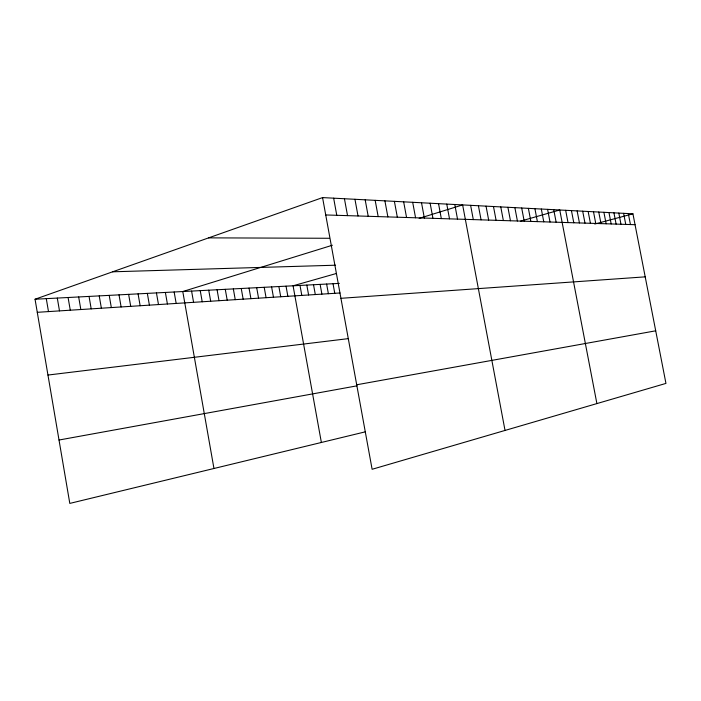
<?xml version="1.0" encoding="UTF-8"?>
<svg xmlns="http://www.w3.org/2000/svg" width="701" height="701" viewBox="0 0 701 701"><rect width="100%" height="100%" fill="white"/><g stroke="black" fill="none" stroke-linecap="round" stroke-linejoin="round"><path stroke-width="1.05" d="M365.344 431.825L69.802 503.406L35.05 299.231L322.565 197.594L632.933 213.823L665.95 383.403L372.117 469.284L322.565 197.594M332.388 245.236L182.777 291.537L213.954 468.496M419.154 218.379L462.634 204.92L505.027 430.44M336.48 273.46L293.079 285.798L321.373 442.48M520.615 221.122L559.757 209.993L596.893 403.592M594.763 224.031L632.933 213.823M59.015 440.026L356.949 385.839M356.704 384.779L655.707 330.811M47.957 375.053L348.344 338.627M340.931 298.311L645.2 276.851M37.276 312.313L340.011 292.974M35.05 299.231L339.328 283.388M112.642 271.804L335.577 265.206M208.635 237.867L329.146 238.27M325.728 214.953L635.053 224.697M628.306 213.586L630.444 224.557M623.601 213.332L625.756 224.408M618.817 213.086L620.981 224.259M613.936 212.832L616.118 224.101M608.967 212.569L611.176 223.952M603.903 212.307L606.128 223.785M598.75 212.035L600.994 223.628M593.502 211.763L595.754 223.461M588.148 211.483L590.426 223.295M582.689 211.194L584.985 223.12M577.125 210.905L579.438 222.944M571.446 210.607L573.786 222.769M565.663 210.309L568.02 222.585M553.737 209.678L556.138 222.217M547.595 209.362L550.013 222.024M541.321 209.029L543.766 221.823M534.916 208.696L537.387 221.621M528.379 208.355L530.867 221.42M521.693 208.004L524.208 221.209M514.876 207.654L517.408 220.99M507.901 207.286L510.459 220.771M500.768 206.909L503.353 220.552M493.486 206.532L496.098 220.324M486.038 206.138L488.667 220.088M478.415 205.744L481.07 219.851M470.616 205.332L473.306 219.606M454.783 204.508L457.525 219.106M446.756 204.087L449.516 218.852M438.537 203.658L441.323 218.598M430.125 203.22L432.946 218.335M421.511 202.764L424.359 218.064M412.687 202.309L415.562 217.783M403.653 201.835L406.562 217.503M394.391 201.345L397.327 217.205M384.902 200.854L387.872 216.907M375.166 200.346L378.172 216.609M365.186 199.82L368.218 216.294M354.951 199.286L358.009 215.969M344.436 198.733L347.538 215.636M333.65 198.173L336.778 215.303M333.028 283.721L334.771 293.307M326.631 284.054L328.383 293.71M320.129 284.396L321.899 294.131M313.522 284.737L315.31 294.551M306.819 285.088L308.606 294.981M300.002 285.438L301.807 295.41M286.034 286.166L287.866 296.304M278.884 286.543L280.715 296.76M271.602 286.919L273.46 297.224M264.207 287.305L266.073 297.697M256.689 287.69L258.564 298.179M249.03 288.093L250.923 298.661M241.249 288.497L243.151 299.161M233.337 288.908L235.247 299.66M225.275 289.329L227.203 300.177M217.082 289.758L219.019 300.703M208.732 290.188L210.686 301.237M200.241 290.635L202.212 301.772M191.592 291.081L193.572 302.324M174.155 291.993L176.17 303.437M165.383 292.448L167.408 303.997M156.446 292.913L158.487 304.567M147.341 293.386L149.401 305.145M138.071 293.868L140.147 305.741M128.633 294.359L130.719 306.346M119.021 294.858L121.115 306.959M109.216 295.375L111.336 307.581M99.227 295.892L101.365 308.221M89.053 296.418L91.191 308.869M78.67 296.961L80.834 309.527M68.085 297.513L70.266 310.201M57.298 298.074L59.489 310.894M46.284 298.644L48.492 311.594"/></g></svg>
